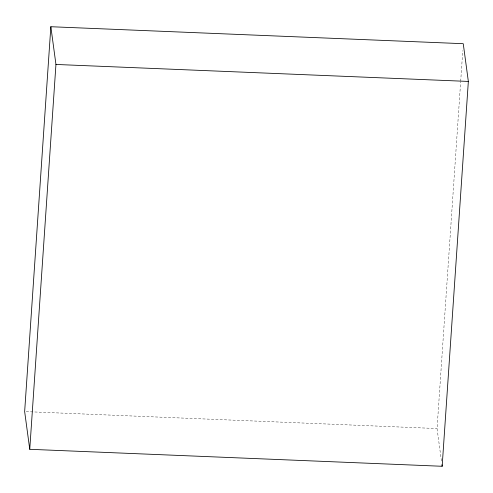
<?xml version="1.0" encoding="UTF-8"?>
<svg xmlns="http://www.w3.org/2000/svg" width="493" height="493" viewBox="0 0 493 493"><rect width="100%" height="100%" fill="white"/><g stroke="black" fill="none" stroke-linecap="round" stroke-linejoin="round"><path stroke-width="0.37" stroke-dasharray="2.46 1.85" d="M441.438 460.998L437.051 428.546L460.635 82.109M460.684 81.339L462.779 50.613M26.191 411.63L437.051 428.546"/><path stroke-width="0.74" d="M50.847 26.721L24.65 411.569L29.753 449.302L442.153 466.279L468.35 81.431L463.247 43.698L50.847 26.721L55.949 64.454L29.753 449.302M55.949 64.454L468.35 81.431M441.95 464.77L442.153 466.279"/></g></svg>
